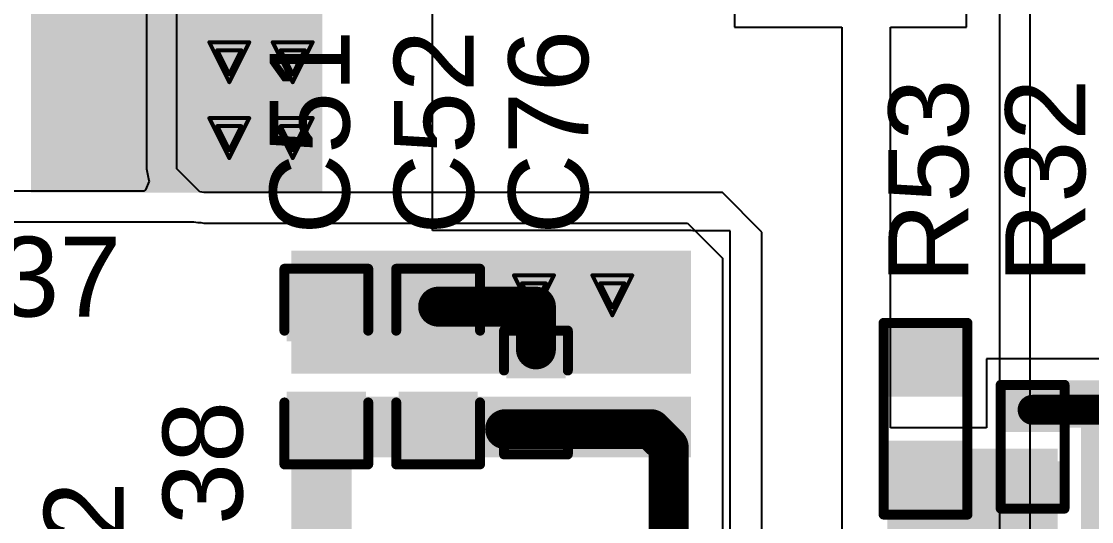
# Model space of a CAD drawing. Header units: inches. Extents: x -1 to 208, y -10 to 150.
# Drawn here: x 36.25 to 49.86, y 29.95 to 36.32 of the extents above; entities that cross this region are included whole.
import ezdxf

# ---------------------------------------------------------------- set-up
doc = ezdxf.new("R2010")
doc.units = ezdxf.units.IN
for name, color, linetype in [('Bottom Layer', 5, 'Continuous'), ('Drill Drawing', 1, 'Continuous'), ('Top Layer', 1, 'Continuous'), ('Top Overlay', 2, 'Continuous'), ('Top Paste', 8, 'Continuous'), ('Top Solder', 216, 'Continuous'), ('Via Holes', 16, 'Continuous')]:
    doc.layers.add(name, color=color, linetype=linetype)
doc.styles.add('Arial', font='', dxfattribs={"height": 0.2})
doc.styles.get('Arial').set_extended_font_data('Arial')

# ---------------------------------------------------------------- blocks, each defined once
blk = doc.blocks.new('R___0603_25')
at = {"layer": 'Top Layer'}
for points in [[(-0.381, 0.4445), (-0.381, -0.4445), (-1.143, -0.4445), (-1.143, 0.4445)], [(1.143, 0.4445), (1.143, -0.4445), (0.381, -0.4445), (0.381, 0.4445)]]:
    blk.add_hatch(color=1, dxfattribs=at).paths.add_polyline_path(points)
at = {"layer": 'Top Paste'}
for points in [[(-0.381, 0.4445), (-0.381, -0.4445), (-1.143, -0.4445), (-1.143, 0.4445)], [(1.143, 0.4445), (1.143, -0.4445), (0.381, -0.4445), (0.381, 0.4445)]]:
    blk.add_hatch(color=8, dxfattribs=at).paths.add_polyline_path(points)
at = {"layer": 'Top Solder'}
for points in [[(-0.2794, 0.5461), (-0.2794, -0.5461), (-1.2446, -0.5461), (-1.2446, 0.5461)], [(1.2446, 0.5461), (1.2446, -0.5461), (0.2794, -0.5461), (0.2794, 0.5461)]]:
    blk.add_hatch(color=216, dxfattribs=at).paths.add_polyline_path(points)
at = {"layer": 'Top Overlay', "const_width": 0.127}
for points in [[(-1.2192, 0.5334), (1.2192, 0.5334)], [(-1.2192, 0.5334), (-1.2192, -0.5334)], [(1.2192, 0.5334), (1.2192, -0.5334)], [(-1.2192, -0.5334), (1.2192, -0.5334)]]:
    blk.add_lwpolyline(points, dxfattribs=at)
at = {"layer": 'Top Overlay', "const_width": 0.0635}
for points in [[(-1.25095, 0.5334, 1), (-1.18745, 0.5334, 1)], [(-1.25095, 0.5334, 1), (-1.18745, 0.5334, 1)], [(1.18745, 0.5334, 1), (1.25095, 0.5334, 1)], [(1.18745, 0.5334, 1), (1.25095, 0.5334, 1)], [(-1.25095, -0.5334, 1), (-1.18745, -0.5334, 1)], [(-1.25095, -0.5334, 1), (-1.18745, -0.5334, 1)], [(1.18745, -0.5334, 1), (1.25095, -0.5334, 1)], [(1.18745, -0.5334, 1), (1.25095, -0.5334, 1)]]:
    blk.add_lwpolyline(points, format="xyb", close=True, dxfattribs=at)
blk = doc.blocks.new('R___0402_46')
at = {"layer": 'Top Layer'}
for points in [[(-0.699, -0.318), (-0.699, 0.317), (-0.241, 0.317), (-0.241, -0.318)], [(0.241, -0.318), (0.241, 0.317), (0.699, 0.317), (0.699, -0.318)]]:
    blk.add_hatch(color=1, dxfattribs=at).paths.add_polyline_path(points)
at = {"layer": 'Top Paste'}
for points in [[(-0.699, -0.318), (-0.699, 0.317), (-0.241, 0.317), (-0.241, -0.318)], [(0.241, -0.318), (0.241, 0.317), (0.699, 0.317), (0.699, -0.318)]]:
    blk.add_hatch(color=8, dxfattribs=at).paths.add_polyline_path(points)
at = {"layer": 'Top Solder'}
for points in [[(-0.754, -0.373), (-0.754, 0.373), (-0.186, 0.373), (-0.186, -0.373)], [(0.186, -0.373), (0.186, 0.373), (0.754, 0.373), (0.754, -0.373)]]:
    blk.add_hatch(color=216, dxfattribs=at).paths.add_polyline_path(points)
at = {"layer": 'Top Overlay'}
for points, const_width in [([(0.787, 0.406), (-0.787, 0.406)], 0.127), ([(-0.787, -0.406), (-0.787, 0.406)], 0.127), ([(0.787, -0.406), (0.787, 0.406)], 0.127), ([(0.787, -0.406), (-0.787, -0.406)], 0.127), ([(0.813, -0.432), (-0.813, -0.432)], 0.00323)]:
    blk.add_lwpolyline(points, dxfattribs=dict(at, const_width=const_width))
for points, const_width in [([(-0.819, 0.406, 1), (-0.756, 0.406, 1)], 0.0635), ([(-0.819, 0.406, 1), (-0.756, 0.406, 1)], 0.0635), ([(0.756, 0.406, 1), (0.819, 0.406, 1)], 0.0635), ([(0.756, 0.406, 1), (0.819, 0.406, 1)], 0.0635), ([(-0.819, -0.406, 1), (-0.756, -0.406, 1)], 0.0635), ([(-0.819, -0.406, 1), (-0.756, -0.406, 1)], 0.0635), ([(0.756, -0.406, 1), (0.819, -0.406, 1)], 0.0635), ([(0.756, -0.406, 1), (0.819, -0.406, 1)], 0.0635), ([(-0.814, -0.432, 1), (-0.812, -0.432, 1)], 0.00161), ([(0.812, -0.432, 1), (0.814, -0.432, 1)], 0.00161)]:
    blk.add_lwpolyline(points, format="xyb", close=True, dxfattribs=dict(at, const_width=const_width))
blk = doc.blocks.new('C___0402_120')
at = {"layer": 'Top Layer'}
for points in [[(-0.699, -0.318), (-0.699, 0.317), (-0.241, 0.317), (-0.241, -0.318)], [(0.241, -0.318), (0.241, 0.317), (0.699, 0.317), (0.699, -0.318)]]:
    blk.add_hatch(color=1, dxfattribs=at).paths.add_polyline_path(points)
at = {"layer": 'Top Paste'}
for points in [[(-0.699, -0.318), (-0.699, 0.317), (-0.241, 0.317), (-0.241, -0.318)], [(0.241, -0.318), (0.241, 0.317), (0.699, 0.317), (0.699, -0.318)]]:
    blk.add_hatch(color=8, dxfattribs=at).paths.add_polyline_path(points)
at = {"layer": 'Top Solder'}
for points in [[(-0.758, -0.378), (-0.758, 0.377), (-0.181, 0.377), (-0.181, -0.378)], [(0.181, -0.378), (0.181, 0.377), (0.758, 0.377), (0.758, -0.378)]]:
    blk.add_hatch(color=216, dxfattribs=at).paths.add_polyline_path(points)
at = {"layer": 'Top Overlay', "const_width": 0.127}
for points in [[(-0.787, 0.406), (-0.279, 0.406)], [(-0.787, 0.406), (-0.787, -0.406)], [(0.787, 0.406), (0.279, 0.406)], [(0.787, 0.406), (0.787, -0.406)], [(-0.279, -0.406), (-0.787, -0.406)], [(0.787, -0.406), (0.279, -0.406)]]:
    blk.add_lwpolyline(points, dxfattribs=at)
at = {"layer": 'Top Overlay', "const_width": 0.0635}
for points in [[(-0.819, 0.406, 1), (-0.756, 0.406, 1)], [(-0.819, 0.406, 1), (-0.756, 0.406, 1)], [(-0.311, 0.406, 1), (-0.248, 0.406, 1)], [(0.248, 0.406, 1), (0.311, 0.406, 1)], [(0.756, 0.406, 1), (0.819, 0.406, 1)], [(0.756, 0.406, 1), (0.819, 0.406, 1)], [(-0.819, -0.406, 1), (-0.756, -0.406, 1)], [(-0.819, -0.406, 1), (-0.756, -0.406, 1)], [(-0.311, -0.406, 1), (-0.248, -0.406, 1)], [(0.248, -0.406, 1), (0.311, -0.406, 1)], [(0.756, -0.406, 1), (0.819, -0.406, 1)], [(0.756, -0.406, 1), (0.819, -0.406, 1)]]:
    blk.add_lwpolyline(points, format="xyb", close=True, dxfattribs=at)
blk = doc.blocks.new('C___0603_144')
at = {"layer": 'Top Layer'}
for points in [[(-0.381, 0.445), (-0.381, -0.445), (-1.143, -0.445), (-1.143, 0.445)], [(1.143, 0.445), (1.143, -0.445), (0.381, -0.445), (0.381, 0.445)]]:
    blk.add_hatch(color=1, dxfattribs=at).paths.add_polyline_path(points)
at = {"layer": 'Top Paste'}
for points in [[(-0.381, 0.445), (-0.381, -0.445), (-1.143, -0.445), (-1.143, 0.445)], [(1.143, 0.445), (1.143, -0.445), (0.381, -0.445), (0.381, 0.445)]]:
    blk.add_hatch(color=8, dxfattribs=at).paths.add_polyline_path(points)
at = {"layer": 'Top Solder'}
for points in [[(-0.321, 0.504), (-0.321, -0.504), (-1.203, -0.504), (-1.203, 0.504)], [(1.203, 0.504), (1.203, -0.504), (0.321, -0.504), (0.321, 0.504)]]:
    blk.add_hatch(color=216, dxfattribs=at).paths.add_polyline_path(points)
at = {"layer": 'Top Overlay', "const_width": 0.127}
for points in [[(-1.245, -0.533), (-1.245, 0.533)], [(-0.457, 0.533), (-1.245, 0.533)], [(1.245, 0.533), (0.457, 0.533)], [(1.245, -0.533), (1.245, 0.533)], [(-0.457, -0.533), (-1.245, -0.533)], [(1.245, -0.533), (0.457, -0.533)]]:
    blk.add_lwpolyline(points, dxfattribs=at)
at = {"layer": 'Top Overlay', "const_width": 0.0635}
for points in [[(-1.276, 0.533, 1), (-1.213, 0.533, 1)], [(-1.276, 0.533, 1), (-1.213, 0.533, 1)], [(-0.489, 0.533, 1), (-0.425, 0.533, 1)], [(0.425, 0.533, 1), (0.489, 0.533, 1)], [(1.213, 0.533, 1), (1.276, 0.533, 1)], [(1.213, 0.533, 1), (1.276, 0.533, 1)], [(-1.276, -0.533, 1), (-1.213, -0.533, 1)], [(-1.276, -0.533, 1), (-1.213, -0.533, 1)], [(-0.489, -0.533, 1), (-0.425, -0.533, 1)], [(0.425, -0.533, 1), (0.489, -0.533, 1)], [(1.213, -0.533, 1), (1.276, -0.533, 1)], [(1.213, -0.533, 1), (1.276, -0.533, 1)]]:
    blk.add_lwpolyline(points, format="xyb", close=True, dxfattribs=at)
blk = doc.blocks.new('C___0603_145')
at = {"layer": 'Top Layer'}
for points in [[(-0.381, 0.445), (-0.381, -0.445), (-1.143, -0.445), (-1.143, 0.445)], [(1.143, 0.445), (1.143, -0.445), (0.381, -0.445), (0.381, 0.445)]]:
    blk.add_hatch(color=1, dxfattribs=at).paths.add_polyline_path(points)
at = {"layer": 'Top Paste'}
for points in [[(-0.381, 0.445), (-0.381, -0.445), (-1.143, -0.445), (-1.143, 0.445)], [(1.143, 0.445), (1.143, -0.445), (0.381, -0.445), (0.381, 0.445)]]:
    blk.add_hatch(color=8, dxfattribs=at).paths.add_polyline_path(points)
at = {"layer": 'Top Solder'}
for points in [[(-0.321, 0.504), (-0.321, -0.504), (-1.203, -0.504), (-1.203, 0.504)], [(1.203, 0.504), (1.203, -0.504), (0.321, -0.504), (0.321, 0.504)]]:
    blk.add_hatch(color=216, dxfattribs=at).paths.add_polyline_path(points)
at = {"layer": 'Top Overlay', "const_width": 0.127}
for points in [[(-1.245, -0.533), (-1.245, 0.533)], [(-0.457, 0.533), (-1.245, 0.533)], [(1.245, 0.533), (0.457, 0.533)], [(1.245, -0.533), (1.245, 0.533)], [(-0.457, -0.533), (-1.245, -0.533)], [(1.245, -0.533), (0.457, -0.533)]]:
    blk.add_lwpolyline(points, dxfattribs=at)
at = {"layer": 'Top Overlay', "const_width": 0.0635}
for points in [[(-1.276, 0.533, 1), (-1.213, 0.533, 1)], [(-1.276, 0.533, 1), (-1.213, 0.533, 1)], [(-0.489, 0.533, 1), (-0.425, 0.533, 1)], [(0.425, 0.533, 1), (0.489, 0.533, 1)], [(1.213, 0.533, 1), (1.276, 0.533, 1)], [(1.213, 0.533, 1), (1.276, 0.533, 1)], [(-1.276, -0.533, 1), (-1.213, -0.533, 1)], [(-1.276, -0.533, 1), (-1.213, -0.533, 1)], [(-0.489, -0.533, 1), (-0.425, -0.533, 1)], [(0.425, -0.533, 1), (0.489, -0.533, 1)], [(1.213, -0.533, 1), (1.276, -0.533, 1)], [(1.213, -0.533, 1), (1.276, -0.533, 1)]]:
    blk.add_lwpolyline(points, format="xyb", close=True, dxfattribs=at)

msp = doc.modelspace()

# ---------------------------------------------------------------- hatches: boundary and pattern name
at = {"layer": 'Bottom Layer'}
h = msp.add_hatch(color=5, dxfattribs=at)
edge = h.paths.add_edge_path()
edge.add_arc((38.893, 35.799), 0.3, 0, 360)
h = msp.add_hatch(color=5, dxfattribs=at)
edge = h.paths.add_edge_path()
edge.add_arc((39.7, 35.799), 0.3, 0, 360)
h = msp.add_hatch(color=5, dxfattribs=at)
edge = h.paths.add_edge_path()
edge.add_arc((38.893, 34.834), 0.3, 0, 360)
h = msp.add_hatch(color=5, dxfattribs=at)
edge = h.paths.add_edge_path()
edge.add_arc((39.7, 34.834), 0.3, 0, 360)
h = msp.add_hatch(color=5, dxfattribs=at)
edge = h.paths.add_edge_path()
edge.add_arc((42.769, 32.833), 0.3, 0, 360)
h = msp.add_hatch(color=5, dxfattribs=at)
edge = h.paths.add_edge_path()
edge.add_arc((43.766, 32.833), 0.3, 0, 360)
at = {"layer": 'Top Layer'}
for points in [[(36.373, 34.14), (40.076, 34.14), (40.076, 37.16), (36.373, 37.16)], [(39.684, 31.838), (44.765, 31.838), (44.765, 33.401), (39.684, 33.401)], [(48.795, 31.149), (50.241, 31.149), (50.241, 31.75), (48.795, 31.75)], [(49.729, 28.625), (50.511, 28.625), (50.511, 31.75), (49.729, 31.75)], [(39.684, 30.771), (44.765, 30.771), (44.765, 31.546), (39.684, 31.546)], [(39.684, 28.727), (40.449, 28.727), (40.449, 31.546), (39.684, 31.546)], [(47.266, 30.882), (47.266, 28.625), (48.679, 28.625), (48.679, 30.882)], [(47.305, 29.834), (49.43, 29.834), (49.43, 30.882), (47.305, 30.882)]]:
    msp.add_hatch(color=1, dxfattribs=at).paths.add_polyline_path(points)
h = msp.add_hatch(color=1, dxfattribs=at)
edge = h.paths.add_edge_path()
edge.add_arc((38.893, 35.799), 0.3, 0, 360)
h = msp.add_hatch(color=1, dxfattribs=at)
edge = h.paths.add_edge_path()
edge.add_arc((39.7, 35.799), 0.3, 0, 360)
h = msp.add_hatch(color=1, dxfattribs=at)
edge = h.paths.add_edge_path()
edge.add_arc((38.893, 34.834), 0.3, 0, 360)
h = msp.add_hatch(color=1, dxfattribs=at)
edge = h.paths.add_edge_path()
edge.add_arc((39.7, 34.834), 0.3, 0, 360)
h = msp.add_hatch(color=1, dxfattribs=at)
edge = h.paths.add_edge_path()
edge.add_arc((42.769, 32.833), 0.3, 0, 360)
h = msp.add_hatch(color=1, dxfattribs=at)
edge = h.paths.add_edge_path()
edge.add_arc((43.766, 32.833), 0.3, 0, 360)
at = {"layer": 'Via Holes'}
h = msp.add_hatch(color=7, dxfattribs=at)
edge = h.paths.add_edge_path()
edge.add_arc((38.893, 35.799), 0.15, 0, 360)
h = msp.add_hatch(color=7, dxfattribs=at)
edge = h.paths.add_edge_path()
edge.add_arc((39.7, 35.799), 0.15, 0, 360)
h = msp.add_hatch(color=7, dxfattribs=at)
edge = h.paths.add_edge_path()
edge.add_arc((38.893, 34.834), 0.15, 0, 360)
h = msp.add_hatch(color=7, dxfattribs=at)
edge = h.paths.add_edge_path()
edge.add_arc((39.7, 34.834), 0.15, 0, 360)
h = msp.add_hatch(color=7, dxfattribs=at)
edge = h.paths.add_edge_path()
edge.add_arc((42.769, 32.833), 0.15, 0, 360)
h = msp.add_hatch(color=7, dxfattribs=at)
edge = h.paths.add_edge_path()
edge.add_arc((43.766, 32.833), 0.15, 0, 360)

# ---------------------------------------------------------------- linework, layer by layer
at = {"layer": 'Bottom Layer'}
for p, q in [((37.839, 37.109), (37.839, 34.442)), ((38.227, 34.442), (38.227, 37.109)), ((48.692, 36.855), (48.692, 12.764)), ((49.08, 12.764), (49.08, 36.855)), ((37.839, 34.442), (37.868, 34.294)), ((38.52, 34.149), (38.227, 34.442)), ((37.826, 34.176), (37.806, 34.158)), ((37.874, 34.285), (37.826, 34.176)), ((37.868, 34.294), (37.874, 34.285)), ((37.806, 34.158), (24.938, 34.158)), ((38.568, 34.14), (38.52, 34.149)), ((44.722, 34.14), (38.568, 34.14)), ((45.168, 34.14), (44.722, 34.14)), ((44.722, 34.14), (44.722, 34.14)), ((45.669, 33.638), (45.168, 34.14)), ((24.321, 33.769), (38.442, 33.769)), ((38.442, 33.769), (38.444, 33.768)), ((38.444, 33.768), (38.492, 33.759)), ((38.492, 33.759), (38.53, 33.759)), ((38.53, 33.759), (38.568, 33.751)), ((38.568, 33.751), (44.722, 33.751)), ((44.722, 33.751), (45.168, 33.305)), ((45.669, 15.325), (45.669, 33.638)), ((45.168, 33.305), (45.168, 22.41))]:
    msp.add_line(p, q, dxfattribs=at)
at = {"layer": 'Drill Drawing', "const_width": 0.0508}
for points in [[(38.639, 36.053), (39.147, 36.053)], [(38.639, 36.053), (38.893, 35.545)], [(38.893, 35.545), (39.147, 36.053)], [(39.446, 36.053), (39.954, 36.053)], [(39.446, 36.053), (39.7, 35.545)], [(39.7, 35.545), (39.954, 36.053)], [(38.741, 35.951), (39.046, 35.951)], [(38.741, 35.951), (38.893, 35.646)], [(38.893, 35.646), (39.046, 35.951)], [(39.548, 35.951), (39.852, 35.951)], [(39.548, 35.951), (39.7, 35.646)], [(39.7, 35.646), (39.852, 35.951)], [(38.639, 35.088), (39.147, 35.088)], [(38.639, 35.088), (38.893, 34.58)], [(38.741, 34.986), (39.046, 34.986)], [(38.741, 34.986), (38.893, 34.681)], [(38.893, 34.58), (39.147, 35.088)], [(38.893, 34.681), (39.046, 34.986)], [(39.446, 35.088), (39.954, 35.088)], [(39.446, 35.088), (39.7, 34.58)], [(39.548, 34.986), (39.852, 34.986)], [(39.548, 34.986), (39.7, 34.681)], [(39.7, 34.58), (39.954, 35.088)], [(39.7, 34.681), (39.852, 34.986)], [(42.515, 33.087), (43.023, 33.087)], [(42.515, 33.087), (42.769, 32.579)], [(42.769, 32.579), (43.023, 33.087)], [(43.512, 33.087), (44.02, 33.087)], [(43.512, 33.087), (43.766, 32.579)], [(43.766, 32.579), (44.02, 33.087)], [(42.617, 32.985), (42.921, 32.985)], [(42.617, 32.985), (42.769, 32.681)], [(42.769, 32.681), (42.921, 32.985)], [(43.613, 32.985), (43.918, 32.985)], [(43.613, 32.985), (43.766, 32.681)], [(43.766, 32.681), (43.918, 32.985)]]:
    msp.add_lwpolyline(points, dxfattribs=at)
at = {"layer": 'Drill Drawing', "const_width": 0.0254}
for points in [[(38.627, 36.053, 1), (38.652, 36.053, 1)], [(38.627, 36.053, 1), (38.652, 36.053, 1)], [(39.135, 36.053, 1), (39.16, 36.053, 1)], [(39.135, 36.053, 1), (39.16, 36.053, 1)], [(39.433, 36.053, 1), (39.459, 36.053, 1)], [(39.433, 36.053, 1), (39.459, 36.053, 1)], [(39.941, 36.053, 1), (39.967, 36.053, 1)], [(39.941, 36.053, 1), (39.967, 36.053, 1)], [(38.728, 35.951, 1), (38.754, 35.951, 1)], [(38.728, 35.951, 1), (38.754, 35.951, 1)], [(39.033, 35.951, 1), (39.058, 35.951, 1)], [(39.033, 35.951, 1), (39.058, 35.951, 1)], [(39.535, 35.951, 1), (39.56, 35.951, 1)], [(39.535, 35.951, 1), (39.56, 35.951, 1)], [(39.84, 35.951, 1), (39.865, 35.951, 1)], [(39.84, 35.951, 1), (39.865, 35.951, 1)], [(38.881, 35.646, 1), (38.906, 35.646, 1)], [(38.881, 35.646, 1), (38.906, 35.646, 1)], [(39.687, 35.646, 1), (39.713, 35.646, 1)], [(39.687, 35.646, 1), (39.713, 35.646, 1)], [(38.881, 35.545, 1), (38.906, 35.545, 1)], [(38.881, 35.545, 1), (38.906, 35.545, 1)], [(39.687, 35.545, 1), (39.713, 35.545, 1)], [(39.687, 35.545, 1), (39.713, 35.545, 1)], [(38.627, 35.088, 1), (38.652, 35.088, 1)], [(38.627, 35.088, 1), (38.652, 35.088, 1)], [(38.728, 34.986, 1), (38.754, 34.986, 1)], [(38.728, 34.986, 1), (38.754, 34.986, 1)], [(39.033, 34.986, 1), (39.058, 34.986, 1)], [(39.033, 34.986, 1), (39.058, 34.986, 1)], [(39.135, 35.088, 1), (39.16, 35.088, 1)], [(39.135, 35.088, 1), (39.16, 35.088, 1)], [(39.433, 35.088, 1), (39.459, 35.088, 1)], [(39.433, 35.088, 1), (39.459, 35.088, 1)], [(39.535, 34.986, 1), (39.56, 34.986, 1)], [(39.535, 34.986, 1), (39.56, 34.986, 1)], [(39.84, 34.986, 1), (39.865, 34.986, 1)], [(39.84, 34.986, 1), (39.865, 34.986, 1)], [(39.941, 35.088, 1), (39.967, 35.088, 1)], [(39.941, 35.088, 1), (39.967, 35.088, 1)], [(38.881, 34.681, 1), (38.906, 34.681, 1)], [(38.881, 34.681, 1), (38.906, 34.681, 1)], [(38.881, 34.58, 1), (38.906, 34.58, 1)], [(38.881, 34.58, 1), (38.906, 34.58, 1)], [(39.687, 34.681, 1), (39.713, 34.681, 1)], [(39.687, 34.681, 1), (39.713, 34.681, 1)], [(39.687, 34.58, 1), (39.713, 34.58, 1)], [(39.687, 34.58, 1), (39.713, 34.58, 1)], [(42.502, 33.087, 1), (42.528, 33.087, 1)], [(42.502, 33.087, 1), (42.528, 33.087, 1)], [(43.01, 33.087, 1), (43.036, 33.087, 1)], [(43.01, 33.087, 1), (43.036, 33.087, 1)], [(43.499, 33.087, 1), (43.524, 33.087, 1)], [(43.499, 33.087, 1), (43.524, 33.087, 1)], [(44.007, 33.087, 1), (44.032, 33.087, 1)], [(44.007, 33.087, 1), (44.032, 33.087, 1)], [(42.604, 32.985, 1), (42.629, 32.985, 1)], [(42.604, 32.985, 1), (42.629, 32.985, 1)], [(42.909, 32.985, 1), (42.934, 32.985, 1)], [(42.909, 32.985, 1), (42.934, 32.985, 1)], [(43.601, 32.985, 1), (43.626, 32.985, 1)], [(43.601, 32.985, 1), (43.626, 32.985, 1)], [(43.905, 32.985, 1), (43.931, 32.985, 1)], [(43.905, 32.985, 1), (43.931, 32.985, 1)], [(42.756, 32.681, 1), (42.782, 32.681, 1)], [(42.756, 32.681, 1), (42.782, 32.681, 1)], [(43.753, 32.681, 1), (43.778, 32.681, 1)], [(43.753, 32.681, 1), (43.778, 32.681, 1)], [(42.756, 32.579, 1), (42.782, 32.579, 1)], [(42.756, 32.579, 1), (42.782, 32.579, 1)], [(43.753, 32.579, 1), (43.778, 32.579, 1)], [(43.753, 32.579, 1), (43.778, 32.579, 1)]]:
    msp.add_lwpolyline(points, format="xyb", close=True, dxfattribs=at)
at = {"layer": 'Top Layer'}
for p, q in [((41.479, 33.66), (41.479, 39.91)), ((45.322, 39.36), (45.322, 36.246)), ((48.272, 36.246), (48.272, 38.56)), ((45.322, 36.246), (46.686, 36.246)), ((46.686, 36.246), (46.686, 10.554)), ((47.305, 31.149), (47.305, 36.246)), ((47.305, 36.246), (48.272, 36.246)), ((44.765, 33.66), (41.479, 33.66)), ((44.79, 33.655), (44.765, 33.66)), ((45.263, 33.655), (44.79, 33.655)), ((45.263, 18.644), (45.263, 33.655)), ((51.714, 32.025), (48.525, 32.025)), ((48.525, 32.025), (48.525, 31.149)), ((48.525, 31.149), (47.305, 31.149))]:
    msp.add_line(p, q, dxfattribs=at)
for points, const_width in [([(41.55, 32.689), (42.794, 32.689)], 0.508), ([(42.794, 32.145), (42.794, 32.689)], 0.508), ([(49.112, 31.377), (50.12, 31.377)], 0.381), ([(42.402, 31.13), (44.259, 31.13)], 0.508), ([(44.259, 31.13), (44.482, 30.907)], 0.508), ([(44.482, 22.797), (44.482, 30.907)], 0.508)]:
    msp.add_lwpolyline(points, dxfattribs=dict(at, const_width=const_width))
for points, const_width in [([(41.423, 32.689, 1), (41.677, 32.689, 1)], 0.254), ([(42.667, 32.689, 1), (42.921, 32.689, 1)], 0.254), ([(42.667, 32.689, 1), (42.921, 32.689, 1)], 0.254), ([(42.667, 32.145, 1), (42.921, 32.145, 1)], 0.254), ([(49.017, 31.377, 1), (49.207, 31.377, 1)], 0.191), ([(42.275, 31.13, 1), (42.529, 31.13, 1)], 0.254), ([(44.132, 31.13, 1), (44.386, 31.13, 1)], 0.254), ([(44.132, 31.13, 1), (44.386, 31.13, 1)], 0.254), ([(44.355, 30.907, 1), (44.609, 30.907, 1)], 0.254), ([(44.355, 30.907, 1), (44.609, 30.907, 1)], 0.254)]:
    msp.add_lwpolyline(points, format="xyb", close=True, dxfattribs=dict(at, const_width=const_width))

# ---------------------------------------------------------------- block references
for name, p, rotation in [('C___0603_145', (40.128, 31.927), 270), ('C___0603_144', (41.55, 31.927), 270), ('R___0603_25', (47.75, 31.263), 90), ('C___0402_120', (42.794, 31.597), 90), ('R___0402_46', (49.112, 30.907), 270)]:
    msp.add_blockref(name, p, dxfattribs=dict(rotation=rotation))

# ---------------------------------------------------------------- texts
at = {"layer": 'Top Overlay', "style": 'Arial'}
for s, p in [('C51', (40.423, 33.606)), ('C52', (42.003, 33.606)), ('C76', (43.459, 33.606)), ('R53', (48.294, 32.986)), ('R32', (49.781, 32.986)), ('R38', (39.062, 28.886)), ('L2', (37.551, 28.886))]:
    msp.add_text(s, height=1.016, rotation=90, dxfattribs=at).set_placement(p)
msp.add_text('R37', height=1.016, dxfattribs=at).set_placement((34.916, 32.563))

doc.saveas('drawing.dxf')
